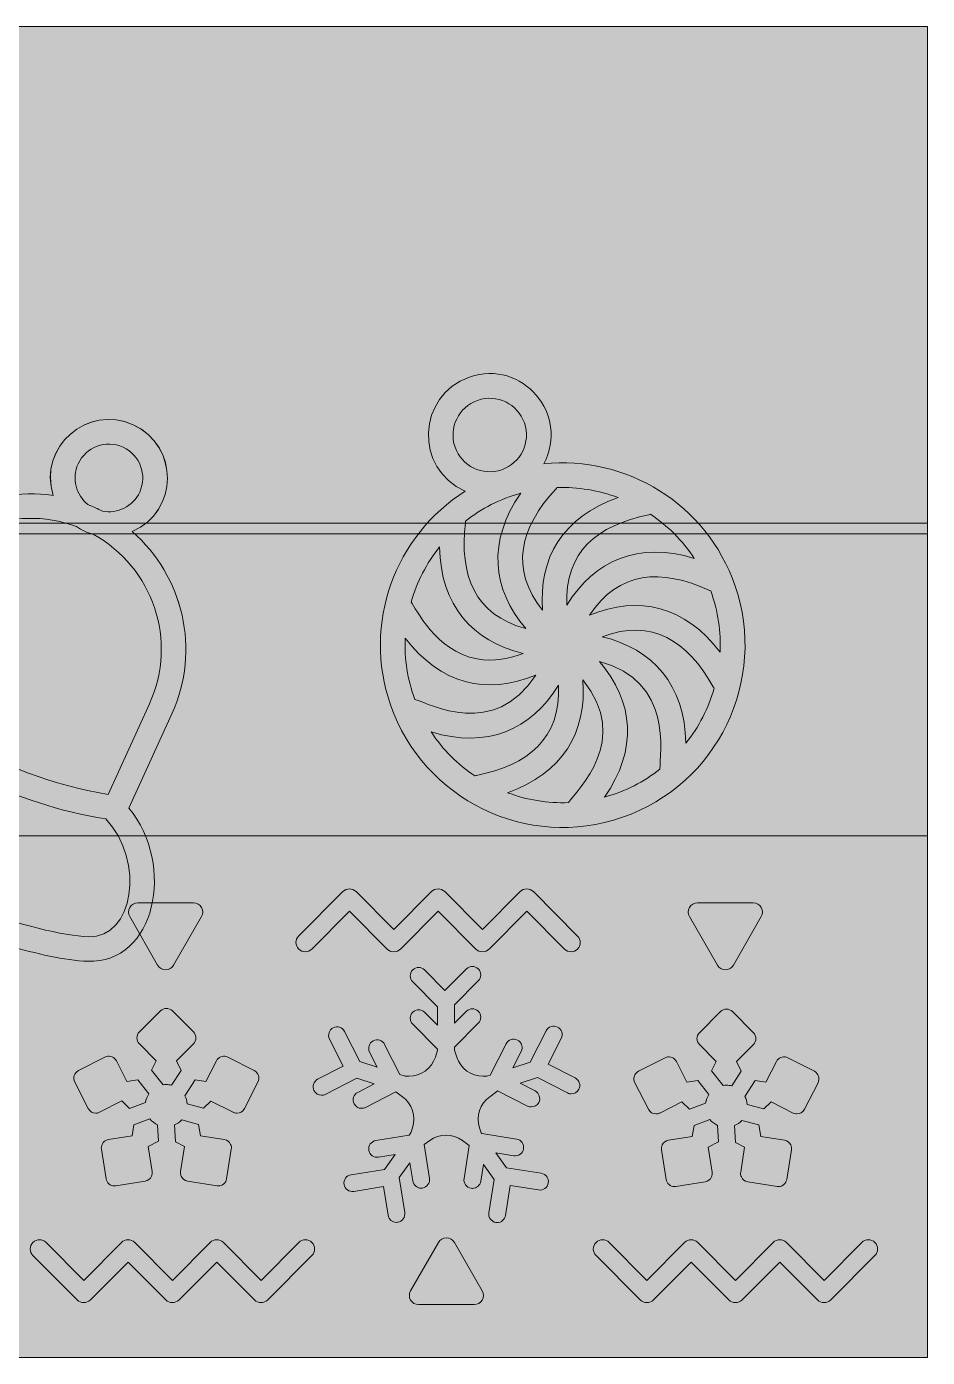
# Model space of a CAD drawing. Header units: inches. Extents: x 0 to 864, y 0 to 432.
# Drawn here: x 571.6 to 864, y 0 to 432 of the extents above; entities that cross this region are included whole.
import ezdxf

# ---------------------------------------------------------------- set-up
doc = ezdxf.new("R2010")
doc.units = ezdxf.units.IN
doc.header["$MEASUREMENT"] = 0
doc.layers.add('_U+0421_U+043B_U+043E_U+0439 1', color=7, linetype='Continuous')

# ---------------------------------------------------------------- blocks, each defined once
blk = doc.blocks.new('block 2')
at = {"layer": '_U+0421_U+043B_U+043E_U+0439 1', "true_color": 0xf2a100}
h = blk.add_hatch(color=40, dxfattribs=at)
h.dxf.hatch_style = 2
edge = h.paths.add_edge_path()
edge.add_spline(control_points=[(604.83, 178.34), (604.83, 178.34), (618.78, 208.89), (618.78, 208.89), (628.28, 229.72), (622.38, 253.75), (605.9, 268.08), (621.01, 274.64), (621.1, 295.95), (606.25, 302.75), (591.39, 309.56), (575.33, 295.54), (580.22, 279.84), (558.61, 282.97), (536.55, 271.74), (526.99, 250.94), (526.99, 250.94), (512.96, 220.42), (512.96, 220.42), (488.62, 219.77), (469.19, 193.79), (484, 177.8), (491.28, 169.95), (504.73, 161.37), (513.33, 156.3), (508.4, 144.82), (513.28, 131.13), (525.2, 125.67), (536.84, 120.36), (550.45, 125.35), (556, 136.67), (559.26, 135.56), (562.61, 134.5), (566.04, 133.54), (566.04, 133.54), (566.05, 133.57), (566.05, 133.57), (574.41, 131.13), (584.04, 128.84), (591.47, 128.57), (613.38, 127.79), (620.14, 159.6), (604.83, 178.34)], knot_values=[0, 0, 0, 0, 1, 1, 1, 2, 2, 2, 3, 3, 3, 4, 4, 4, 5, 5, 5, 6, 6, 6, 7, 7, 7, 8, 8, 8, 9, 9, 9, 10, 10, 10, 11, 11, 11, 12, 12, 12, 13, 13, 13, 14, 14, 14, 14], degree=3, periodic=1)
edge = h.paths.add_edge_path()
edge.add_spline(control_points=[(588.34, 290.06), (590.86, 295.57), (597.4, 298.01), (602.92, 295.48), (608.43, 292.95), (610.86, 286.41), (608.34, 280.9), (606.18, 276.19), (601.1, 273.74), (596.22, 274.69), (594.69, 275.5), (593.27, 276.15), (591.55, 276.83), (587.65, 279.9), (586.18, 285.35), (588.34, 290.06)], knot_values=[0, 0, 0, 0, 1, 1, 1, 2, 2, 2, 3, 3, 3, 4, 4, 4, 5, 5, 5, 5], degree=3, periodic=1)
at = {"layer": '_U+0421_U+043B_U+043E_U+0439 1', "true_color": 0xd67500}
h = blk.add_hatch(color=32, dxfattribs=at)
h.dxf.hatch_style = 2
edge = h.paths.add_edge_path()
edge.add_spline(control_points=[(604.83, 178.34), (604.83, 178.34), (618.78, 208.89), (618.78, 208.89), (628.28, 229.72), (622.38, 253.76), (605.9, 268.08), (620.92, 274.6), (621.17, 295.92), (606.25, 302.75), (591.36, 309.57), (575.34, 295.51), (580.22, 279.84), (558.61, 282.97), (536.55, 271.74), (526.99, 250.94), (526.99, 250.94), (512.96, 220.42), (512.96, 220.42), (488.6, 219.77), (469.2, 193.77), (484, 177.8), (491.28, 169.95), (504.73, 161.37), (513.33, 156.3), (508.4, 144.82), (513.28, 131.13), (525.2, 125.67), (536.86, 120.35), (550.46, 125.37), (556, 136.67), (559.26, 135.56), (562.61, 134.5), (566.03, 133.54), (566.03, 133.54), (566.04, 133.57), (566.04, 133.57), (574.41, 131.13), (584.04, 128.84), (591.47, 128.57), (613.38, 127.79), (620.14, 159.6), (604.83, 178.34)], knot_values=[0, 0, 0, 0, 1, 1, 1, 2, 2, 2, 3, 3, 3, 4, 4, 4, 5, 5, 5, 6, 6, 6, 7, 7, 7, 8, 8, 8, 9, 9, 9, 10, 10, 10, 11, 11, 11, 12, 12, 12, 13, 13, 13, 14, 14, 14, 14], degree=3, periodic=1)
edge = h.paths.add_edge_path()
edge.add_spline(control_points=[(588.34, 290.06), (590.86, 295.58), (597.4, 298.01), (602.92, 295.48), (608.43, 292.96), (610.86, 286.41), (608.34, 280.9), (606.18, 276.19), (601.09, 273.74), (596.22, 274.7), (594.67, 275.51), (593.26, 276.16), (591.55, 276.84), (587.65, 279.9), (586.18, 285.35), (588.34, 290.06)], knot_values=[0, 0, 0, 0, 1, 1, 1, 2, 2, 2, 3, 3, 3, 4, 4, 4, 5, 5, 5, 5], degree=3, periodic=1)
edge = h.paths.add_edge_path()
edge.add_spline(control_points=[(587.8, 269.69), (589.62, 268.48), (591.13, 267.79), (593.26, 267.19), (612.64, 256.57), (620.82, 232.64), (611.5, 212.21), (611.5, 212.21), (598.06, 182.76), (598.06, 182.76), (562.25, 188.49), (530.74, 210.85), (520.86, 218.45), (520.86, 218.45), (534.26, 247.59), (534.26, 247.59), (543.64, 267.99), (567.1, 277.43), (587.8, 269.69)], knot_values=[0, 0, 0, 0, 1, 1, 1, 2, 2, 2, 3, 3, 3, 4, 4, 4, 5, 5, 5, 6, 6, 6, 6], degree=3, periodic=1)
edge = h.paths.add_edge_path()
edge.add_spline(control_points=[(528.44, 132.99), (521.04, 136.39), (517.62, 144.89), (520.4, 152.4), (530.09, 147.13), (539.39, 142.9), (548.41, 139.43), (544.57, 132.61), (536.02, 129.52), (528.44, 132.99)], knot_values=[0, 0, 0, 0, 1, 1, 1, 2, 2, 2, 3, 3, 3, 3], degree=3, periodic=1)
edge = h.paths.add_edge_path()
edge.add_spline(control_points=[(591.76, 136.57), (575.08, 137.17), (534.71, 150.57), (508.27, 169.02), (508.27, 169.02), (508.18, 168.89), (508.18, 168.89), (501.47, 173.26), (494.29, 178.47), (489.87, 183.24), (479.91, 193.98), (496.47, 213.55), (515.59, 212.38), (538.07, 194.8), (568.29, 179.29), (597.29, 174.79), (610.4, 160.95), (606.19, 136.05), (591.76, 136.57)], knot_values=[0, 0, 0, 0, 1, 1, 1, 2, 2, 2, 3, 3, 3, 4, 4, 4, 5, 5, 5, 6, 6, 6, 6], degree=3, periodic=1)
at = {"layer": '_U+0421_U+043B_U+043E_U+0439 1', "lineweight": 0}
for points, knots in [([(604.83, 178.34), (604.83, 178.34), (618.78, 208.89), (618.78, 208.89), (628.28, 229.72), (622.38, 253.75), (605.9, 268.08), (621.01, 274.64), (621.1, 295.95), (606.25, 302.75), (591.39, 309.56), (575.33, 295.54), (580.22, 279.84), (558.61, 282.97), (536.55, 271.74), (526.99, 250.94), (526.99, 250.94), (512.96, 220.42), (512.96, 220.42), (488.62, 219.77), (469.19, 193.79), (484, 177.8), (491.28, 169.95), (504.73, 161.37), (513.33, 156.3), (508.4, 144.82), (513.28, 131.13), (525.2, 125.67), (536.84, 120.36), (550.45, 125.35), (556, 136.67), (559.26, 135.56), (562.61, 134.5), (566.04, 133.54), (566.04, 133.54), (566.05, 133.57), (566.05, 133.57), (574.41, 131.13), (584.04, 128.84), (591.47, 128.57), (613.38, 127.79), (620.14, 159.6), (604.83, 178.34)], [0, 0, 0, 0, 1, 1, 1, 2, 2, 2, 3, 3, 3, 4, 4, 4, 5, 5, 5, 6, 6, 6, 7, 7, 7, 8, 8, 8, 9, 9, 9, 10, 10, 10, 11, 11, 11, 12, 12, 12, 13, 13, 13, 14, 14, 14, 14]), ([(604.83, 178.34), (604.83, 178.34), (618.78, 208.89), (618.78, 208.89), (628.28, 229.72), (622.38, 253.76), (605.9, 268.08), (620.92, 274.6), (621.17, 295.92), (606.25, 302.75), (591.36, 309.57), (575.34, 295.51), (580.22, 279.84), (558.61, 282.97), (536.55, 271.74), (526.99, 250.94), (526.99, 250.94), (512.96, 220.42), (512.96, 220.42), (488.6, 219.77), (469.2, 193.77), (484, 177.8), (491.28, 169.95), (504.73, 161.37), (513.33, 156.3), (508.4, 144.82), (513.28, 131.13), (525.2, 125.67), (536.86, 120.35), (550.46, 125.37), (556, 136.67), (559.26, 135.56), (562.61, 134.5), (566.03, 133.54), (566.03, 133.54), (566.04, 133.57), (566.04, 133.57), (574.41, 131.13), (584.04, 128.84), (591.47, 128.57), (613.38, 127.79), (620.14, 159.6), (604.83, 178.34)], [0, 0, 0, 0, 1, 1, 1, 2, 2, 2, 3, 3, 3, 4, 4, 4, 5, 5, 5, 6, 6, 6, 7, 7, 7, 8, 8, 8, 9, 9, 9, 10, 10, 10, 11, 11, 11, 12, 12, 12, 13, 13, 13, 14, 14, 14, 14]), ([(588.34, 290.06), (590.86, 295.57), (597.4, 298.01), (602.92, 295.48), (608.43, 292.95), (610.86, 286.41), (608.34, 280.9), (606.18, 276.19), (601.1, 273.74), (596.22, 274.69), (594.69, 275.5), (593.27, 276.15), (591.55, 276.83), (587.65, 279.9), (586.18, 285.35), (588.34, 290.06)], [0, 0, 0, 0, 1, 1, 1, 2, 2, 2, 3, 3, 3, 4, 4, 4, 5, 5, 5, 5]), ([(588.34, 290.06), (590.86, 295.58), (597.4, 298.01), (602.92, 295.48), (608.43, 292.96), (610.86, 286.41), (608.34, 280.9), (606.18, 276.19), (601.09, 273.74), (596.22, 274.7), (594.67, 275.51), (593.26, 276.16), (591.55, 276.84), (587.65, 279.9), (586.18, 285.35), (588.34, 290.06)], [0, 0, 0, 0, 1, 1, 1, 2, 2, 2, 3, 3, 3, 4, 4, 4, 5, 5, 5, 5]), ([(587.8, 269.69), (589.62, 268.48), (591.13, 267.79), (593.26, 267.19), (612.64, 256.57), (620.82, 232.64), (611.5, 212.21), (611.5, 212.21), (598.06, 182.76), (598.06, 182.76), (562.25, 188.49), (530.74, 210.85), (520.86, 218.45), (520.86, 218.45), (534.26, 247.59), (534.26, 247.59), (543.64, 267.99), (567.1, 277.43), (587.8, 269.69)], [0, 0, 0, 0, 1, 1, 1, 2, 2, 2, 3, 3, 3, 4, 4, 4, 5, 5, 5, 6, 6, 6, 6]), ([(591.76, 136.57), (575.08, 137.17), (534.71, 150.57), (508.27, 169.02), (508.27, 169.02), (508.18, 168.89), (508.18, 168.89), (501.47, 173.26), (494.29, 178.47), (489.87, 183.24), (479.91, 193.98), (496.47, 213.55), (515.59, 212.38), (538.07, 194.8), (568.29, 179.29), (597.29, 174.79), (610.4, 160.95), (606.19, 136.05), (591.76, 136.57)], [0, 0, 0, 0, 1, 1, 1, 2, 2, 2, 3, 3, 3, 4, 4, 4, 5, 5, 5, 6, 6, 6, 6]), ([(528.44, 132.99), (521.04, 136.39), (517.62, 144.89), (520.4, 152.4), (530.09, 147.13), (539.39, 142.9), (548.41, 139.43), (544.57, 132.61), (536.02, 129.52), (528.44, 132.99)], [0, 0, 0, 0, 1, 1, 1, 2, 2, 2, 3, 3, 3, 3])]:
    blk.add_open_spline(points, degree=3, knots=knots, dxfattribs=at)
blk = doc.blocks.new('block 3')
at = {"layer": '_U+0421_U+043B_U+043E_U+0439 1', "true_color": 0xc10000}
h = blk.add_hatch(color=12, dxfattribs=at)
h.dxf.hatch_style = 2
edge = h.paths.add_edge_path()
edge.add_spline(control_points=[(739.49, 290.06), (748.01, 306.04), (732.45, 324.16), (715.41, 318.24), (698.37, 312.32), (697.38, 288.46), (713.98, 281.2), (691.26, 266.84), (680.54, 238.28), (689.74, 211.81), (700.46, 180.94), (734.17, 164.6), (765.04, 175.32), (795.91, 186.04), (812.25, 219.76), (801.53, 250.63), (792.33, 277.1), (766.22, 292.87), (739.49, 290.06)], knot_values=[0, 0, 0, 0, 1, 1, 1, 2, 2, 2, 3, 3, 3, 4, 4, 4, 5, 5, 5, 6, 6, 6, 6], degree=3, periodic=1)
edge = h.paths.add_edge_path()
edge.add_spline(control_points=[(718.03, 310.68), (724.24, 312.84), (731.05, 309.54), (733.2, 303.33), (735.36, 297.12), (732.06, 290.32), (725.85, 288.16), (719.65, 286.01), (712.84, 289.3), (710.68, 295.51), (708.53, 301.72), (711.82, 308.53), (718.03, 310.68)], knot_values=[0, 0, 0, 0, 1, 1, 1, 2, 2, 2, 3, 3, 3, 4, 4, 4, 4], degree=3, periodic=1)
at = {"layer": '_U+0421_U+043B_U+043E_U+0439 1', "true_color": 0xf2a100}
h = blk.add_hatch(color=40, dxfattribs=at)
h.dxf.hatch_style = 2
edge = h.paths.add_edge_path()
edge.add_spline(control_points=[(739.49, 290.06), (748.01, 306.04), (732.45, 324.16), (715.41, 318.24), (698.37, 312.32), (697.38, 288.46), (713.98, 281.2), (691.26, 266.84), (680.54, 238.28), (689.74, 211.81), (700.46, 180.94), (734.17, 164.6), (765.04, 175.32), (795.91, 186.04), (812.25, 219.76), (801.53, 250.63), (792.33, 277.1), (766.22, 292.87), (739.49, 290.06)], knot_values=[0, 0, 0, 0, 1, 1, 1, 2, 2, 2, 3, 3, 3, 4, 4, 4, 5, 5, 5, 6, 6, 6, 6], degree=3, periodic=1)
edge = h.paths.add_edge_path()
edge.add_spline(control_points=[(747.52, 180.08), (740.68, 179.83), (733.95, 180.97), (727.69, 183.32), (745.56, 189.53), (753.54, 202.96), (752.16, 219.9), (768, 200.43), (750.34, 184.26), (747.52, 180.08)], knot_values=[0, 0, 0, 0, 1, 1, 1, 2, 2, 2, 3, 3, 3, 3], degree=3, periodic=1)
edge = h.paths.add_edge_path()
edge.add_spline(control_points=[(714.04, 270.86), (714.06, 271.06), (714.05, 271.26), (714.05, 271.46), (719.29, 275.58), (725.26, 278.66), (732.03, 280.53), (721.15, 264.94), (722.67, 249.4), (733.67, 236.56), (717.04, 240.99), (712.04, 254.05), (714.04, 270.86)], knot_values=[0, 0, 0, 0, 1, 1, 1, 2, 2, 2, 3, 3, 3, 4, 4, 4, 4], degree=3, periodic=1)
edge = h.paths.add_edge_path()
edge.add_spline(control_points=[(763.59, 279.1), (745.58, 272.86), (737.74, 259.35), (739.1, 242.57), (728.25, 255.92), (731.87, 269.44), (743.38, 281.86), (743.52, 282.01), (743.63, 282.18), (743.74, 282.35), (750.59, 282.6), (757.33, 281.46), (763.59, 279.1)], knot_values=[0, 0, 0, 0, 1, 1, 1, 2, 2, 2, 3, 3, 3, 4, 4, 4, 4], degree=3, periodic=1)
edge = h.paths.add_edge_path()
edge.add_spline(control_points=[(717.69, 188.92), (717.49, 188.88), (717.31, 188.81), (717.13, 188.75), (711.57, 192.47), (706.71, 197.29), (702.92, 203.04), (721.1, 197.5), (735.43, 203.74), (744.25, 218.19), (745.17, 201.01), (734.3, 192.21), (717.69, 188.92)], knot_values=[0, 0, 0, 0, 1, 1, 1, 2, 2, 2, 3, 3, 3, 4, 4, 4, 4], degree=3, periodic=1)
edge = h.paths.add_edge_path()
edge.add_spline(control_points=[(773.58, 273.51), (773.77, 273.55), (773.95, 273.62), (774.13, 273.68), (779.7, 269.96), (784.56, 265.13), (788.35, 259.38), (770.27, 264.89), (755.9, 258.79), (747.02, 244.24), (746.09, 261.43), (756.98, 270.22), (773.58, 273.51)], knot_values=[0, 0, 0, 0, 1, 1, 1, 2, 2, 2, 3, 3, 3, 4, 4, 4, 4], degree=3, periodic=1)
edge = h.paths.add_edge_path()
edge.add_spline(control_points=[(718.03, 310.68), (724.24, 312.84), (731.05, 309.54), (733.2, 303.33), (735.36, 297.12), (732.06, 290.32), (725.85, 288.16), (719.65, 286.01), (712.84, 289.3), (710.68, 295.51), (708.53, 301.72), (711.82, 308.53), (718.03, 310.68)], knot_values=[0, 0, 0, 0, 1, 1, 1, 2, 2, 2, 3, 3, 3, 4, 4, 4, 4], degree=3, periodic=1)
edge = h.paths.add_edge_path()
edge.add_spline(control_points=[(705.64, 263.09), (706.01, 244.05), (716.41, 232.41), (732.82, 228.51), (728.52, 226.85), (723.27, 225.73), (717.84, 226.74), (704.4, 229.24), (697.85, 243.34), (696.44, 245.19), (698.3, 251.69), (701.43, 257.79), (705.64, 263.09)], knot_values=[0, 0, 0, 0, 1, 1, 1, 2, 2, 2, 3, 3, 3, 4, 4, 4, 4], degree=3, periodic=1)
edge = h.paths.add_edge_path()
edge.add_spline(control_points=[(694.53, 233.52), (705.82, 218.58), (720.98, 214.87), (736.89, 221.51), (723.35, 200.56), (702.75, 212.1), (697.6, 213.61), (695.22, 220.1), (694.22, 226.74), (694.53, 233.52)], knot_values=[0, 0, 0, 0, 1, 1, 1, 2, 2, 2, 3, 3, 3, 3], degree=3, periodic=1)
edge = h.paths.add_edge_path()
edge.add_spline(control_points=[(759.23, 181.9), (769.96, 197.26), (768.79, 212.84), (757.56, 225.9), (781.77, 219.47), (777.06, 196.09), (777.21, 190.97), (771.96, 186.84), (765.99, 183.77), (759.23, 181.9)], knot_values=[0, 0, 0, 0, 1, 1, 1, 2, 2, 2, 3, 3, 3, 3], degree=3, periodic=1)
edge = h.paths.add_edge_path()
edge.add_spline(control_points=[(785.62, 199.34), (785.25, 218.38), (774.85, 230.02), (758.45, 233.92), (774.5, 240.11), (786.23, 232.49), (794.49, 217.71), (794.59, 217.54), (794.7, 217.39), (794.82, 217.24), (792.96, 210.73), (789.84, 204.64), (785.62, 199.34)], knot_values=[0, 0, 0, 0, 1, 1, 1, 2, 2, 2, 3, 3, 3, 4, 4, 4, 4], degree=3, periodic=1)
edge = h.paths.add_edge_path()
edge.add_spline(control_points=[(796.73, 228.91), (785.44, 243.86), (770.27, 247.56), (754.37, 240.92), (763.7, 255.35), (777.7, 256.13), (793.1, 249.01), (793.28, 248.93), (793.47, 248.88), (793.66, 248.82), (796.11, 242.13), (797.04, 235.48), (796.73, 228.91)], knot_values=[0, 0, 0, 0, 1, 1, 1, 2, 2, 2, 3, 3, 3, 4, 4, 4, 4], degree=3, periodic=1)
at = {"layer": '_U+0421_U+043B_U+043E_U+0439 1', "lineweight": 0}
for points, knots in [([(739.49, 290.06), (748.01, 306.04), (732.45, 324.16), (715.41, 318.24), (698.37, 312.32), (697.38, 288.46), (713.98, 281.2), (691.26, 266.84), (680.54, 238.28), (689.74, 211.81), (700.46, 180.94), (734.17, 164.6), (765.04, 175.32), (795.91, 186.04), (812.25, 219.76), (801.53, 250.63), (792.33, 277.1), (766.22, 292.87), (739.49, 290.06)], [0, 0, 0, 0, 1, 1, 1, 2, 2, 2, 3, 3, 3, 4, 4, 4, 5, 5, 5, 6, 6, 6, 6]), ([(739.49, 290.06), (748.01, 306.04), (732.45, 324.16), (715.41, 318.24), (698.37, 312.32), (697.38, 288.46), (713.98, 281.2), (691.26, 266.84), (680.54, 238.28), (689.74, 211.81), (700.46, 180.94), (734.17, 164.6), (765.04, 175.32), (795.91, 186.04), (812.25, 219.76), (801.53, 250.63), (792.33, 277.1), (766.22, 292.87), (739.49, 290.06)], [0, 0, 0, 0, 1, 1, 1, 2, 2, 2, 3, 3, 3, 4, 4, 4, 5, 5, 5, 6, 6, 6, 6]), ([(718.03, 310.68), (724.24, 312.84), (731.05, 309.54), (733.2, 303.33), (735.36, 297.12), (732.06, 290.32), (725.85, 288.16), (719.65, 286.01), (712.84, 289.3), (710.68, 295.51), (708.53, 301.72), (711.82, 308.53), (718.03, 310.68)], [0, 0, 0, 0, 1, 1, 1, 2, 2, 2, 3, 3, 3, 4, 4, 4, 4]), ([(718.03, 310.68), (724.24, 312.84), (731.05, 309.54), (733.2, 303.33), (735.36, 297.12), (732.06, 290.32), (725.85, 288.16), (719.65, 286.01), (712.84, 289.3), (710.68, 295.51), (708.53, 301.72), (711.82, 308.53), (718.03, 310.68)], [0, 0, 0, 0, 1, 1, 1, 2, 2, 2, 3, 3, 3, 4, 4, 4, 4]), ([(763.59, 279.1), (745.58, 272.86), (737.74, 259.35), (739.1, 242.57), (728.25, 255.92), (731.87, 269.44), (743.38, 281.86), (743.52, 282.01), (743.63, 282.18), (743.74, 282.35), (750.59, 282.6), (757.33, 281.46), (763.59, 279.1)], [0, 0, 0, 0, 1, 1, 1, 2, 2, 2, 3, 3, 3, 4, 4, 4, 4]), ([(714.04, 270.86), (714.06, 271.06), (714.05, 271.26), (714.05, 271.46), (719.29, 275.58), (725.26, 278.66), (732.03, 280.53), (721.15, 264.94), (722.67, 249.4), (733.67, 236.56), (717.04, 240.99), (712.04, 254.05), (714.04, 270.86)], [0, 0, 0, 0, 1, 1, 1, 2, 2, 2, 3, 3, 3, 4, 4, 4, 4]), ([(773.58, 273.51), (773.77, 273.55), (773.95, 273.62), (774.13, 273.68), (779.7, 269.96), (784.56, 265.13), (788.35, 259.38), (770.27, 264.89), (755.9, 258.79), (747.02, 244.24), (746.09, 261.43), (756.98, 270.22), (773.58, 273.51)], [0, 0, 0, 0, 1, 1, 1, 2, 2, 2, 3, 3, 3, 4, 4, 4, 4]), ([(705.64, 263.09), (706.01, 244.05), (716.41, 232.41), (732.82, 228.51), (728.52, 226.85), (723.27, 225.73), (717.84, 226.74), (704.4, 229.24), (697.85, 243.34), (696.44, 245.19), (698.3, 251.69), (701.43, 257.79), (705.64, 263.09)], [0, 0, 0, 0, 1, 1, 1, 2, 2, 2, 3, 3, 3, 4, 4, 4, 4]), ([(796.73, 228.91), (785.44, 243.86), (770.27, 247.56), (754.37, 240.92), (763.7, 255.35), (777.7, 256.13), (793.1, 249.01), (793.28, 248.93), (793.47, 248.88), (793.66, 248.82), (796.11, 242.13), (797.04, 235.48), (796.73, 228.91)], [0, 0, 0, 0, 1, 1, 1, 2, 2, 2, 3, 3, 3, 4, 4, 4, 4]), ([(785.62, 199.34), (785.25, 218.38), (774.85, 230.02), (758.45, 233.92), (774.5, 240.11), (786.23, 232.49), (794.49, 217.71), (794.59, 217.54), (794.7, 217.39), (794.82, 217.24), (792.96, 210.73), (789.84, 204.64), (785.62, 199.34)], [0, 0, 0, 0, 1, 1, 1, 2, 2, 2, 3, 3, 3, 4, 4, 4, 4]), ([(694.53, 233.52), (705.82, 218.58), (720.98, 214.87), (736.89, 221.51), (723.35, 200.56), (702.75, 212.1), (697.6, 213.61), (695.22, 220.1), (694.22, 226.74), (694.53, 233.52)], [0, 0, 0, 0, 1, 1, 1, 2, 2, 2, 3, 3, 3, 3]), ([(759.23, 181.9), (769.96, 197.26), (768.79, 212.84), (757.56, 225.9), (781.77, 219.47), (777.06, 196.09), (777.21, 190.97), (771.96, 186.84), (765.99, 183.77), (759.23, 181.9)], [0, 0, 0, 0, 1, 1, 1, 2, 2, 2, 3, 3, 3, 3]), ([(717.69, 188.92), (717.49, 188.88), (717.31, 188.81), (717.13, 188.75), (711.57, 192.47), (706.71, 197.29), (702.92, 203.04), (721.1, 197.5), (735.43, 203.74), (744.25, 218.19), (745.17, 201.01), (734.3, 192.21), (717.69, 188.92)], [0, 0, 0, 0, 1, 1, 1, 2, 2, 2, 3, 3, 3, 4, 4, 4, 4]), ([(747.52, 180.08), (740.68, 179.83), (733.95, 180.97), (727.69, 183.32), (745.56, 189.53), (753.54, 202.96), (752.16, 219.9), (768, 200.43), (750.34, 184.26), (747.52, 180.08)], [0, 0, 0, 0, 1, 1, 1, 2, 2, 2, 3, 3, 3, 3])]:
    blk.add_open_spline(points, degree=3, knots=knots, dxfattribs=at)

msp = doc.modelspace()

# ---------------------------------------------------------------- hatches: boundary and pattern name
at = {"layer": '_U+0421_U+043B_U+043E_U+0439 1', "true_color": 0xe8c792}
h = msp.add_hatch(color=31, dxfattribs=at)
h.dxf.hatch_style = 2
h.paths.add_polyline_path([(0, 432), (864, 432), (864, 0), (0, 0)])
at = {"layer": '_U+0421_U+043B_U+043E_U+0439 1', "true_color": 0xfff6e6}
h = msp.add_hatch(color=7, dxfattribs=at)
h.dxf.hatch_style = 2
h.paths.add_polyline_path([(0, 270.84), (864, 270.84), (864, 169.33), (0, 169.33)])

# ---------------------------------------------------------------- linework, layer by layer
at = {"layer": '_U+0421_U+043B_U+043E_U+0439 1', "lineweight": 0}
for points in [[(0, 432), (864, 432), (864, 0), (0, 0), (0, 432)], [(0, 270.84), (864, 270.84), (864, 169.33), (0, 169.33), (0, 270.84)], [(0, 267.33), (0, 0), (864, 0), (864, 267.33), (0, 267.33)]]:
    msp.add_lwpolyline(points, dxfattribs=at)
for points, knots in [([(750.46, 132.55), (749.87, 131.96), (749.1, 131.67), (748.34, 131.67), (747.57, 131.67), (746.8, 131.97), (746.21, 132.55), (746.21, 132.55), (733.97, 144.84), (733.97, 144.84), (733.97, 144.84), (721.73, 132.55), (721.73, 132.55), (721.15, 131.97), (720.38, 131.67), (719.61, 131.67), (719.6, 131.67), (719.59, 131.67), (719.59, 131.67), (719.58, 131.67), (719.57, 131.67), (719.56, 131.67), (718.79, 131.67), (718.02, 131.97), (717.44, 132.55), (717.44, 132.55), (705.2, 144.84), (705.2, 144.84), (705.2, 144.84), (692.96, 132.55), (692.96, 132.55), (692.37, 131.97), (691.6, 131.67), (690.83, 131.67), (690.83, 131.67), (690.82, 131.67), (690.81, 131.67), (690.8, 131.67), (690.8, 131.67), (690.79, 131.67), (690.02, 131.67), (689.25, 131.97), (688.66, 132.55), (688.66, 132.55), (676.43, 144.84), (676.43, 144.84), (676.43, 144.84), (664.19, 132.55), (664.19, 132.55), (663.6, 131.97), (662.83, 131.67), (662.06, 131.67), (661.29, 131.67), (660.53, 131.96), (659.94, 132.55), (658.77, 133.71), (658.77, 135.61), (659.93, 136.79), (659.93, 136.79), (674.28, 151.19), (674.28, 151.19), (674.87, 151.78), (675.65, 152.08), (676.42, 152.07), (677.2, 152.08), (677.98, 151.78), (678.57, 151.19), (678.57, 151.19), (690.81, 138.9), (690.81, 138.9), (690.81, 138.9), (703.05, 151.19), (703.05, 151.19), (703.64, 151.78), (704.42, 152.07), (705.2, 152.07), (705.98, 152.08), (706.75, 151.78), (707.35, 151.19), (707.35, 151.19), (719.59, 138.9), (719.59, 138.9), (719.59, 138.9), (731.82, 151.19), (731.82, 151.19), (732.42, 151.78), (733.2, 152.08), (733.97, 152.07), (734.75, 152.08), (735.53, 151.78), (736.12, 151.19), (736.12, 151.19), (750.46, 136.79), (750.46, 136.79), (751.63, 135.61), (751.63, 133.71), (750.46, 132.55)], [0, 0, 0, 0, 1, 1, 1, 2, 2, 2, 3, 3, 3, 4, 4, 4, 5, 5, 5, 6, 6, 6, 7, 7, 7, 8, 8, 8, 9, 9, 9, 10, 10, 10, 11, 11, 11, 12, 12, 12, 13, 13, 13, 14, 14, 14, 15, 15, 15, 16, 16, 16, 17, 17, 17, 18, 18, 18, 19, 19, 19, 20, 20, 20, 21, 21, 21, 22, 22, 22, 23, 23, 23, 24, 24, 24, 25, 25, 25, 26, 26, 26, 27, 27, 27, 28, 28, 28, 29, 29, 29, 30, 30, 30, 31, 31, 31, 32, 32, 32, 32]), ([(605.1, 146.07), (605.64, 147), (606.63, 147.57), (607.7, 147.57), (607.7, 147.57), (625.8, 147.57), (625.8, 147.57), (626.87, 147.57), (627.86, 147), (628.4, 146.07), (628.94, 145.14), (628.94, 144), (628.4, 143.07), (628.4, 143.07), (619.35, 127.33), (619.35, 127.33), (618.82, 126.4), (617.83, 125.83), (616.75, 125.83), (615.68, 125.83), (614.69, 126.4), (614.15, 127.33), (614.15, 127.33), (605.1, 143.07), (605.1, 143.07), (604.56, 144), (604.57, 145.14), (605.1, 146.07)], [0, 0, 0, 0, 1, 1, 1, 2, 2, 2, 3, 3, 3, 4, 4, 4, 5, 5, 5, 6, 6, 6, 7, 7, 7, 8, 8, 8, 9, 9, 9, 9]), ([(786.79, 146.07), (787.33, 147), (788.32, 147.57), (789.39, 147.57), (789.39, 147.57), (807.49, 147.57), (807.49, 147.57), (808.57, 147.57), (809.56, 147), (810.09, 146.07), (810.63, 145.14), (810.63, 144), (810.1, 143.07), (810.1, 143.07), (801.04, 127.33), (801.04, 127.33), (800.51, 126.4), (799.52, 125.83), (798.44, 125.83), (797.37, 125.83), (796.38, 126.4), (795.84, 127.33), (795.84, 127.33), (786.79, 143.07), (786.79, 143.07), (786.26, 144), (786.26, 145.14), (786.79, 146.07)], [0, 0, 0, 0, 1, 1, 1, 2, 2, 2, 3, 3, 3, 4, 4, 4, 5, 5, 5, 6, 6, 6, 7, 7, 7, 8, 8, 8, 9, 9, 9, 9]), ([(750.86, 87.02), (750.38, 86.07), (749.42, 85.53), (748.42, 85.53), (748.01, 85.53), (747.58, 85.62), (747.19, 85.83), (747.19, 85.83), (737.43, 90.82), (737.43, 90.82), (737.43, 90.82), (731.79, 88.97), (731.79, 88.97), (731.79, 88.97), (736.67, 86.48), (736.67, 86.48), (738.02, 85.79), (738.55, 84.13), (737.87, 82.78), (737.38, 81.83), (736.42, 81.29), (735.43, 81.29), (735.01, 81.29), (734.59, 81.38), (734.19, 81.58), (734.19, 81.58), (724.51, 86.54), (724.51, 86.54), (724.42, 86.44), (724.32, 86.36), (724.21, 86.28), (724.21, 86.28), (721.95, 84.63), (721.95, 84.63), (718.78, 82.31), (717.47, 78.25), (718.67, 74.51), (718.67, 74.51), (719.19, 72.91), (719.19, 72.91), (719.19, 72.91), (719.36, 72.68), (719.36, 72.68), (719.36, 72.68), (730.65, 70.88), (730.65, 70.88), (732.14, 70.65), (733.15, 69.24), (732.92, 67.74), (732.68, 66.25), (731.29, 65.23), (729.79, 65.46), (729.79, 65.46), (723.9, 66.4), (723.9, 66.4), (723.9, 66.4), (727.39, 61.58), (727.39, 61.58), (727.39, 61.58), (738.68, 59.78), (738.68, 59.78), (740.17, 59.54), (741.19, 58.14), (740.95, 56.64), (740.71, 55.14), (739.32, 54.12), (737.82, 54.36), (737.82, 54.36), (728.59, 55.83), (728.59, 55.83), (728.59, 55.83), (727.06, 46.08), (727.06, 46.08), (726.84, 44.73), (725.68, 43.76), (724.36, 43.76), (724.22, 43.76), (724.07, 43.78), (723.93, 43.8), (722.44, 44.04), (721.42, 45.44), (721.66, 46.94), (721.66, 46.94), (723.37, 57.79), (723.37, 57.79), (723.37, 57.79), (719.88, 62.62), (719.88, 62.62), (719.88, 62.62), (719.02, 57.18), (719.02, 57.18), (718.81, 55.83), (717.65, 54.87), (716.33, 54.87), (716.19, 54.87), (716.04, 54.88), (715.9, 54.9), (714.41, 55.14), (713.39, 56.54), (713.62, 58.04), (713.62, 58.04), (715.32, 68.78), (715.32, 68.78), (715.32, 68.78), (713.07, 70.42), (713.07, 70.42), (709.9, 72.73), (705.64, 72.73), (702.47, 70.42), (702.47, 70.42), (700.66, 69.1), (700.66, 69.1), (700.66, 69.1), (702.39, 58.12), (702.39, 58.12), (702.63, 56.62), (701.61, 55.21), (700.12, 54.97), (699.98, 54.95), (699.83, 54.94), (699.69, 54.94), (698.37, 54.94), (697.21, 55.9), (697, 57.26), (697, 57.26), (696.06, 63.17), (696.06, 63.17), (696.06, 63.17), (692.57, 58.35), (692.57, 58.35), (692.57, 58.35), (694.36, 47.01), (694.36, 47.01), (694.6, 45.52), (693.58, 44.11), (692.09, 43.87), (691.94, 43.85), (691.8, 43.84), (691.66, 43.84), (690.34, 43.84), (689.18, 44.8), (688.96, 46.15), (688.96, 46.15), (687.5, 55.42), (687.5, 55.42), (687.5, 55.42), (677.79, 53.88), (677.79, 53.88), (676.3, 53.65), (674.9, 54.66), (674.67, 56.16), (674.43, 57.66), (675.45, 59.06), (676.94, 59.3), (676.94, 59.3), (687.75, 61.02), (687.75, 61.02), (687.75, 61.02), (691.24, 65.84), (691.24, 65.84), (691.24, 65.84), (685.83, 64.98), (685.83, 64.98), (684.34, 64.75), (682.93, 65.77), (682.7, 67.26), (682.46, 68.76), (683.48, 70.17), (684.97, 70.4), (684.97, 70.4), (695.78, 72.12), (695.78, 72.12), (695.78, 72.12), (696.35, 72.91), (696.35, 72.91), (696.35, 72.91), (696.87, 74.51), (696.87, 74.51), (698.08, 78.25), (696.76, 82.31), (693.59, 84.62), (693.59, 84.62), (691.44, 86.2), (691.44, 86.2), (691.44, 86.2), (681.57, 81.15), (681.57, 81.15), (681.18, 80.95), (680.75, 80.85), (680.33, 80.85), (679.34, 80.85), (678.38, 81.4), (677.9, 82.35), (677.21, 83.7), (677.75, 85.35), (679.09, 86.04), (679.09, 86.04), (684.4, 88.76), (684.4, 88.76), (684.4, 88.76), (678.76, 90.6), (678.76, 90.6), (678.76, 90.6), (668.57, 85.39), (668.57, 85.39), (668.18, 85.19), (667.75, 85.09), (667.34, 85.09), (666.34, 85.09), (665.38, 85.64), (664.9, 86.59), (664.21, 87.94), (664.75, 89.59), (666.09, 90.28), (666.09, 90.28), (674.42, 94.54), (674.42, 94.54), (674.42, 94.54), (669.96, 103.34), (669.96, 103.34), (669.27, 104.69), (669.81, 106.34), (671.15, 107.03), (672.5, 107.71), (674.14, 107.18), (674.83, 105.83), (674.83, 105.83), (679.8, 96.03), (679.8, 96.03), (679.8, 96.03), (685.44, 94.19), (685.44, 94.19), (685.44, 94.19), (682.95, 99.09), (682.95, 99.09), (682.27, 100.44), (682.8, 102.1), (684.15, 102.79), (685.49, 103.47), (687.14, 102.94), (687.82, 101.59), (687.82, 101.59), (692.79, 91.79), (692.79, 91.79), (692.79, 91.79), (694.49, 91.24), (694.49, 91.24), (694.49, 91.24), (695.73, 91.24), (695.73, 91.24), (699.65, 91.24), (703.09, 93.75), (704.3, 97.49), (704.3, 97.49), (705.03, 99.75), (705.03, 99.75), (705.03, 99.75), (705.03, 100.04), (705.03, 100.04), (705.03, 100.04), (696.95, 108.15), (696.95, 108.15), (695.88, 109.22), (695.88, 110.96), (696.95, 112.03), (698.02, 113.11), (699.75, 113.11), (700.82, 112.03), (700.82, 112.03), (705.03, 107.8), (705.03, 107.8), (705.03, 107.8), (705.03, 113.76), (705.03, 113.76), (705.03, 113.76), (696.95, 121.88), (696.95, 121.88), (695.88, 122.95), (695.88, 124.69), (696.95, 125.76), (698.02, 126.83), (699.75, 126.83), (700.82, 125.76), (700.82, 125.76), (707.42, 119.12), (707.42, 119.12), (707.42, 119.12), (714.37, 126.1), (714.37, 126.1), (715.44, 127.17), (717.17, 127.17), (718.24, 126.1), (719.31, 125.03), (719.31, 123.29), (718.24, 122.22), (718.24, 122.22), (710.5, 114.45), (710.5, 114.45), (710.5, 114.45), (710.5, 108.49), (710.5, 108.49), (710.5, 108.49), (714.37, 112.38), (714.37, 112.38), (715.44, 113.45), (717.17, 113.45), (718.24, 112.38), (719.31, 111.31), (719.31, 109.57), (718.24, 108.5), (718.24, 108.5), (710.5, 100.72), (710.5, 100.72), (710.5, 100.72), (710.5, 99.75), (710.5, 99.75), (710.5, 99.75), (711.23, 97.49), (711.23, 97.49), (712.44, 93.75), (715.88, 91.24), (719.8, 91.24), (719.8, 91.24), (721.04, 91.24), (721.04, 91.24), (721.04, 91.24), (722.09, 91.58), (722.09, 91.58), (722.09, 91.58), (727.28, 101.81), (727.28, 101.81), (727.96, 103.16), (729.61, 103.69), (730.95, 103.01), (732.3, 102.32), (732.83, 100.66), (732.15, 99.31), (732.15, 99.31), (729.44, 93.98), (729.44, 93.98), (729.44, 93.98), (735.09, 95.82), (735.09, 95.82), (735.09, 95.82), (740.27, 106.05), (740.27, 106.05), (740.96, 107.4), (742.61, 107.93), (743.95, 107.25), (745.29, 106.56), (745.83, 104.9), (745.14, 103.55), (745.14, 103.55), (740.9, 95.19), (740.9, 95.19), (740.9, 95.19), (749.66, 90.71), (749.66, 90.71), (751.01, 90.03), (751.55, 88.38), (750.86, 87.02)], [0, 0, 0, 0, 1, 1, 1, 2, 2, 2, 3, 3, 3, 4, 4, 4, 5, 5, 5, 6, 6, 6, 7, 7, 7, 8, 8, 8, 9, 9, 9, 10, 10, 10, 11, 11, 11, 12, 12, 12, 13, 13, 13, 14, 14, 14, 15, 15, 15, 16, 16, 16, 17, 17, 17, 18, 18, 18, 19, 19, 19, 20, 20, 20, 21, 21, 21, 22, 22, 22, 23, 23, 23, 24, 24, 24, 25, 25, 25, 26, 26, 26, 27, 27, 27, 28, 28, 28, 29, 29, 29, 30, 30, 30, 31, 31, 31, 32, 32, 32, 33, 33, 33, 34, 34, 34, 35, 35, 35, 36, 36, 36, 37, 37, 37, 38, 38, 38, 39, 39, 39, 40, 40, 40, 41, 41, 41, 42, 42, 42, 43, 43, 43, 44, 44, 44, 45, 45, 45, 46, 46, 46, 47, 47, 47, 48, 48, 48, 49, 49, 49, 50, 50, 50, 51, 51, 51, 52, 52, 52, 53, 53, 53, 54, 54, 54, 55, 55, 55, 56, 56, 56, 57, 57, 57, 58, 58, 58, 59, 59, 59, 60, 60, 60, 61, 61, 61, 62, 62, 62, 63, 63, 63, 64, 64, 64, 65, 65, 65, 66, 66, 66, 67, 67, 67, 68, 68, 68, 69, 69, 69, 70, 70, 70, 71, 71, 71, 72, 72, 72, 73, 73, 73, 74, 74, 74, 75, 75, 75, 76, 76, 76, 77, 77, 77, 78, 78, 78, 79, 79, 79, 80, 80, 80, 81, 81, 81, 82, 82, 82, 83, 83, 83, 84, 84, 84, 85, 85, 85, 86, 86, 86, 87, 87, 87, 88, 88, 88, 89, 89, 89, 90, 90, 90, 91, 91, 91, 92, 92, 92, 93, 93, 93, 94, 94, 94, 95, 95, 95, 96, 96, 96, 97, 97, 97, 98, 98, 98, 99, 99, 99, 100, 100, 100, 101, 101, 101, 102, 102, 102, 103, 103, 103, 104, 104, 104, 105, 105, 105, 106, 106, 106, 107, 107, 107, 108, 108, 108, 109, 109, 109, 110, 110, 110, 111, 111, 111, 112, 112, 112, 113, 113, 113, 114, 114, 114, 115, 115, 115, 116, 116, 116, 117, 117, 117, 118, 118, 118, 119, 119, 119, 120, 120, 120, 120]), ([(612.18, 93.24), (612.18, 93.24), (613.68, 96.28), (613.68, 96.28), (613.68, 96.28), (608.23, 101.75), (608.23, 101.75), (607.16, 102.82), (607.16, 104.56), (608.23, 105.63), (608.23, 105.63), (615.06, 112.49), (615.06, 112.49), (616.13, 113.56), (617.86, 113.56), (618.93, 112.49), (618.93, 112.49), (625.76, 105.63), (625.76, 105.63), (626.83, 104.56), (626.83, 102.82), (625.76, 101.75), (625.76, 101.75), (620.31, 96.28), (620.31, 96.28), (620.31, 96.28), (621.83, 93.17), (621.83, 93.17), (621.83, 93.17), (618.7, 88.35), (618.7, 88.35), (618.14, 88.5), (617.55, 88.58), (616.95, 88.58), (616.62, 88.58), (616.29, 88.55), (615.97, 88.51), (615.97, 88.51), (612.18, 93.24), (612.18, 93.24)], [0, 0, 0, 0, 1, 1, 1, 2, 2, 2, 3, 3, 3, 4, 4, 4, 5, 5, 5, 6, 6, 6, 7, 7, 7, 8, 8, 8, 9, 9, 9, 10, 10, 10, 11, 11, 11, 12, 12, 12, 13, 13, 13, 13]), ([(793.96, 93.02), (793.96, 93.02), (795.46, 96.06), (795.46, 96.06), (795.46, 96.06), (790.01, 101.53), (790.01, 101.53), (788.94, 102.6), (788.94, 104.34), (790.01, 105.41), (790.01, 105.41), (796.84, 112.27), (796.84, 112.27), (797.91, 113.35), (799.64, 113.35), (800.71, 112.27), (800.71, 112.27), (807.54, 105.41), (807.54, 105.41), (808.61, 104.34), (808.61, 102.6), (807.54, 101.53), (807.54, 101.53), (802.09, 96.06), (802.09, 96.06), (802.09, 96.06), (803.61, 92.96), (803.61, 92.96), (803.61, 92.96), (800.48, 88.14), (800.48, 88.14), (799.92, 88.28), (799.34, 88.37), (798.73, 88.37), (798.4, 88.37), (798.07, 88.34), (797.75, 88.29), (797.75, 88.29), (793.96, 93.02), (793.96, 93.02)], [0, 0, 0, 0, 1, 1, 1, 2, 2, 2, 3, 3, 3, 4, 4, 4, 5, 5, 5, 6, 6, 6, 7, 7, 7, 8, 8, 8, 9, 9, 9, 10, 10, 10, 11, 11, 11, 12, 12, 12, 13, 13, 13, 13]), ([(588.46, 93.08), (588.46, 93.08), (597.06, 97.48), (597.06, 97.48), (597.07, 97.48), (597.07, 97.49), (597.07, 97.49), (597.21, 97.56), (597.36, 97.61), (597.5, 97.66), (598.75, 98.05), (600.13, 97.49), (600.75, 96.29), (600.75, 96.29), (604.16, 89.55), (604.16, 89.55), (604.16, 89.55), (607.71, 90.07), (607.71, 90.07), (607.71, 90.07), (611.31, 85.58), (611.31, 85.58), (610.74, 84.74), (610.37, 83.78), (610.21, 82.74), (610.21, 82.74), (605.04, 80.76), (605.04, 80.76), (605.04, 80.76), (602.52, 83.23), (602.52, 83.23), (602.52, 83.23), (595.33, 79.55), (595.33, 79.55), (595.33, 79.55), (595.33, 79.55), (595.33, 79.55), (595.03, 79.39), (594.72, 79.3), (594.4, 79.26), (594.3, 79.25), (594.19, 79.25), (594.09, 79.25), (593.1, 79.25), (592.14, 79.79), (591.65, 80.74), (591.65, 80.74), (587.27, 89.39), (587.27, 89.39), (586.58, 90.74), (587.11, 92.39), (588.46, 93.08)], [0, 0, 0, 0, 1, 1, 1, 2, 2, 2, 3, 3, 3, 4, 4, 4, 5, 5, 5, 6, 6, 6, 7, 7, 7, 8, 8, 8, 9, 9, 9, 10, 10, 10, 11, 11, 11, 12, 12, 12, 13, 13, 13, 14, 14, 14, 15, 15, 15, 16, 16, 16, 17, 17, 17, 17]), ([(633.24, 96.29), (633.85, 97.49), (635.24, 98.04), (636.48, 97.65), (636.63, 97.61), (636.78, 97.56), (636.92, 97.49), (636.92, 97.48), (636.92, 97.48), (636.92, 97.48), (636.92, 97.48), (645.53, 93.08), (645.53, 93.08), (646.87, 92.39), (647.41, 90.74), (646.72, 89.39), (646.72, 89.39), (642.33, 80.74), (642.33, 80.74), (641.85, 79.79), (640.89, 79.24), (639.9, 79.24), (639.79, 79.24), (639.69, 79.25), (639.58, 79.26), (639.27, 79.3), (638.95, 79.39), (638.66, 79.54), (638.65, 79.54), (638.65, 79.55), (638.65, 79.55), (638.65, 79.55), (631.46, 83.22), (631.46, 83.22), (631.46, 83.22), (629.09, 80.9), (629.09, 80.9), (629.09, 80.9), (623.74, 82.35), (623.74, 82.35), (623.65, 83.27), (623.39, 84.13), (622.99, 84.91), (622.99, 84.91), (626.34, 90.06), (626.34, 90.06), (626.34, 90.06), (629.82, 89.55), (629.82, 89.55), (629.82, 89.55), (633.24, 96.29), (633.24, 96.29)], [0, 0, 0, 0, 1, 1, 1, 2, 2, 2, 3, 3, 3, 4, 4, 4, 5, 5, 5, 6, 6, 6, 7, 7, 7, 8, 8, 8, 9, 9, 9, 10, 10, 10, 11, 11, 11, 12, 12, 12, 13, 13, 13, 14, 14, 14, 15, 15, 15, 16, 16, 16, 17, 17, 17, 17]), ([(770.24, 92.87), (770.24, 92.87), (778.85, 97.27), (778.85, 97.27), (778.85, 97.27), (778.85, 97.27), (778.85, 97.27), (778.99, 97.35), (779.14, 97.4), (779.29, 97.44), (780.53, 97.83), (781.91, 97.28), (782.53, 96.07), (782.53, 96.07), (785.94, 89.34), (785.94, 89.34), (785.94, 89.34), (789.49, 89.85), (789.49, 89.85), (789.49, 89.85), (793.09, 85.36), (793.09, 85.36), (792.52, 84.53), (792.15, 83.57), (791.99, 82.53), (791.99, 82.53), (786.82, 80.55), (786.82, 80.55), (786.82, 80.55), (784.3, 83.01), (784.3, 83.01), (784.3, 83.01), (777.11, 79.33), (777.11, 79.33), (777.11, 79.33), (777.11, 79.33), (777.11, 79.33), (776.81, 79.18), (776.5, 79.09), (776.18, 79.05), (776.08, 79.04), (775.97, 79.03), (775.87, 79.03), (774.87, 79.03), (773.91, 79.58), (773.43, 80.53), (773.43, 80.53), (769.04, 89.18), (769.04, 89.18), (768.36, 90.53), (768.9, 92.18), (770.24, 92.87)], [0, 0, 0, 0, 1, 1, 1, 2, 2, 2, 3, 3, 3, 4, 4, 4, 5, 5, 5, 6, 6, 6, 7, 7, 7, 8, 8, 8, 9, 9, 9, 10, 10, 10, 11, 11, 11, 12, 12, 12, 13, 13, 13, 14, 14, 14, 15, 15, 15, 16, 16, 16, 17, 17, 17, 17]), ([(815.02, 96.07), (815.63, 97.28), (817.02, 97.83), (818.26, 97.44), (818.41, 97.4), (818.56, 97.35), (818.7, 97.27), (818.7, 97.27), (818.7, 97.27), (818.7, 97.27), (818.7, 97.27), (827.31, 92.87), (827.31, 92.87), (828.65, 92.18), (829.19, 90.53), (828.5, 89.18), (828.5, 89.18), (824.11, 80.53), (824.11, 80.53), (823.63, 79.58), (822.67, 79.03), (821.68, 79.03), (821.57, 79.03), (821.47, 79.04), (821.36, 79.05), (821.05, 79.09), (820.74, 79.18), (820.44, 79.33), (820.44, 79.33), (820.44, 79.33), (820.43, 79.33), (820.43, 79.33), (813.25, 83.01), (813.25, 83.01), (813.25, 83.01), (810.87, 80.68), (810.87, 80.68), (810.87, 80.68), (805.52, 82.14), (805.52, 82.14), (805.44, 83.05), (805.17, 83.92), (804.77, 84.7), (804.77, 84.7), (808.12, 89.84), (808.12, 89.84), (808.12, 89.84), (811.6, 89.33), (811.6, 89.33), (811.6, 89.33), (815.02, 96.07), (815.02, 96.07)], [0, 0, 0, 0, 1, 1, 1, 2, 2, 2, 3, 3, 3, 4, 4, 4, 5, 5, 5, 6, 6, 6, 7, 7, 7, 8, 8, 8, 9, 9, 9, 10, 10, 10, 11, 11, 11, 12, 12, 12, 13, 13, 13, 14, 14, 14, 15, 15, 15, 16, 16, 16, 17, 17, 17, 17]), ([(612.37, 60.36), (612.46, 59.8), (612.37, 59.26), (612.15, 58.78), (611.78, 57.98), (611.03, 57.37), (610.1, 57.23), (610.1, 57.23), (610.1, 57.23), (610.1, 57.23), (610.1, 57.23), (600.55, 55.71), (600.55, 55.71), (600.41, 55.68), (600.26, 55.67), (600.12, 55.67), (598.8, 55.67), (597.64, 56.64), (597.43, 57.99), (597.43, 57.99), (595.91, 67.57), (595.91, 67.57), (595.83, 68.13), (595.91, 68.68), (596.14, 69.16), (596.51, 69.96), (597.25, 70.57), (598.19, 70.71), (598.19, 70.71), (598.19, 70.71), (598.19, 70.71), (598.19, 70.71), (605.88, 71.94), (605.88, 71.94), (605.88, 71.94), (606.48, 75.44), (606.48, 75.44), (606.48, 75.44), (611.66, 77.42), (611.66, 77.42), (612.33, 76.6), (613.18, 75.94), (614.15, 75.5), (614.15, 75.5), (614.42, 70.18), (614.42, 70.18), (614.42, 70.18), (611.1, 68.42), (611.1, 68.42), (611.1, 68.42), (612.37, 60.36), (612.37, 60.36)], [0, 0, 0, 0, 1, 1, 1, 2, 2, 2, 3, 3, 3, 4, 4, 4, 5, 5, 5, 6, 6, 6, 7, 7, 7, 8, 8, 8, 9, 9, 9, 10, 10, 10, 11, 11, 11, 12, 12, 12, 13, 13, 13, 14, 14, 14, 15, 15, 15, 16, 16, 16, 17, 17, 17, 17]), ([(619.9, 70), (619.9, 70), (619.63, 75.44), (619.63, 75.44), (620.54, 75.83), (621.34, 76.42), (621.99, 77.14), (621.99, 77.14), (627.47, 75.65), (627.47, 75.65), (627.47, 75.65), (628.11, 71.94), (628.11, 71.94), (628.11, 71.94), (635.8, 70.71), (635.8, 70.71), (635.8, 70.71), (635.8, 70.71), (635.8, 70.71), (636.73, 70.56), (637.48, 69.96), (637.85, 69.16), (638.07, 68.68), (638.16, 68.13), (638.07, 67.57), (638.07, 67.57), (636.56, 57.99), (636.56, 57.99), (636.35, 56.64), (635.19, 55.67), (633.87, 55.67), (633.72, 55.67), (633.58, 55.68), (633.44, 55.71), (633.44, 55.71), (623.89, 57.22), (623.89, 57.22), (623.89, 57.22), (623.89, 57.22), (623.89, 57.22), (622.96, 57.37), (622.21, 57.98), (621.84, 58.78), (621.62, 59.25), (621.53, 59.8), (621.62, 60.36), (621.62, 60.36), (622.89, 68.42), (622.89, 68.42), (622.89, 68.42), (619.9, 70), (619.9, 70)], [0, 0, 0, 0, 1, 1, 1, 2, 2, 2, 3, 3, 3, 4, 4, 4, 5, 5, 5, 6, 6, 6, 7, 7, 7, 8, 8, 8, 9, 9, 9, 10, 10, 10, 11, 11, 11, 12, 12, 12, 13, 13, 13, 14, 14, 14, 15, 15, 15, 16, 16, 16, 17, 17, 17, 17]), ([(794.15, 60.15), (794.24, 59.59), (794.15, 59.04), (793.93, 58.56), (793.56, 57.76), (792.81, 57.16), (791.88, 57.01), (791.88, 57.01), (791.88, 57.01), (791.88, 57.01), (791.88, 57.01), (782.33, 55.49), (782.33, 55.49), (782.19, 55.47), (782.04, 55.46), (781.9, 55.46), (780.58, 55.46), (779.42, 56.42), (779.21, 57.78), (779.21, 57.78), (777.69, 67.36), (777.69, 67.36), (777.61, 67.92), (777.69, 68.47), (777.92, 68.95), (778.29, 69.75), (779.03, 70.35), (779.97, 70.5), (779.97, 70.5), (779.97, 70.5), (779.97, 70.5), (779.97, 70.5), (787.66, 71.72), (787.66, 71.72), (787.66, 71.72), (788.26, 75.23), (788.26, 75.23), (788.26, 75.23), (793.44, 77.21), (793.44, 77.21), (794.11, 76.38), (794.96, 75.73), (795.93, 75.29), (795.93, 75.29), (796.2, 69.96), (796.2, 69.96), (796.2, 69.96), (792.88, 68.21), (792.88, 68.21), (792.88, 68.21), (794.15, 60.15), (794.15, 60.15)], [0, 0, 0, 0, 1, 1, 1, 2, 2, 2, 3, 3, 3, 4, 4, 4, 5, 5, 5, 6, 6, 6, 7, 7, 7, 8, 8, 8, 9, 9, 9, 10, 10, 10, 11, 11, 11, 12, 12, 12, 13, 13, 13, 14, 14, 14, 15, 15, 15, 16, 16, 16, 17, 17, 17, 17]), ([(801.68, 69.79), (801.68, 69.79), (801.41, 75.23), (801.41, 75.23), (802.32, 75.62), (803.12, 76.2), (803.77, 76.93), (803.77, 76.93), (809.25, 75.44), (809.25, 75.44), (809.25, 75.44), (809.89, 71.72), (809.89, 71.72), (809.89, 71.72), (817.58, 70.5), (817.58, 70.5), (817.58, 70.5), (817.58, 70.5), (817.58, 70.5), (818.51, 70.35), (819.26, 69.75), (819.63, 68.95), (819.86, 68.47), (819.94, 67.92), (819.85, 67.36), (819.85, 67.36), (818.34, 57.77), (818.34, 57.77), (818.13, 56.42), (816.97, 55.46), (815.65, 55.46), (815.5, 55.46), (815.36, 55.47), (815.22, 55.49), (815.22, 55.49), (805.67, 57.01), (805.67, 57.01), (805.67, 57.01), (805.67, 57.01), (805.67, 57.01), (804.74, 57.16), (803.99, 57.76), (803.62, 58.56), (803.4, 59.04), (803.31, 59.59), (803.4, 60.15), (803.4, 60.15), (804.67, 68.21), (804.67, 68.21), (804.67, 68.21), (801.68, 69.79), (801.68, 69.79)], [0, 0, 0, 0, 1, 1, 1, 2, 2, 2, 3, 3, 3, 4, 4, 4, 5, 5, 5, 6, 6, 6, 7, 7, 7, 8, 8, 8, 9, 9, 9, 10, 10, 10, 11, 11, 11, 12, 12, 12, 13, 13, 13, 14, 14, 14, 15, 15, 15, 16, 16, 16, 17, 17, 17, 17]), ([(664.22, 33.05), (664.22, 33.05), (649.88, 18.65), (649.88, 18.65), (649.29, 18.06), (648.52, 17.77), (647.75, 17.77), (647.74, 17.77), (647.73, 17.77), (647.73, 17.77), (647.72, 17.77), (647.71, 17.77), (647.7, 17.77), (646.93, 17.77), (646.16, 18.06), (645.58, 18.65), (645.58, 18.65), (633.34, 30.94), (633.34, 30.94), (633.34, 30.94), (621.1, 18.65), (621.1, 18.65), (620.51, 18.06), (619.74, 17.77), (618.97, 17.77), (618.97, 17.77), (618.96, 17.77), (618.95, 17.77), (618.94, 17.77), (618.94, 17.77), (618.93, 17.77), (618.16, 17.77), (617.39, 18.06), (616.8, 18.65), (616.8, 18.65), (604.57, 30.94), (604.57, 30.94), (604.57, 30.94), (592.33, 18.65), (592.33, 18.65), (591.74, 18.06), (590.97, 17.77), (590.2, 17.77), (590.19, 17.77), (590.19, 17.77), (590.18, 17.77), (590.17, 17.77), (590.16, 17.77), (590.16, 17.77), (589.39, 17.77), (588.62, 18.06), (588.03, 18.65), (588.03, 18.65), (573.69, 33.05), (573.69, 33.05), (572.52, 34.23), (572.52, 36.12), (573.7, 37.29), (574.87, 38.46), (576.77, 38.46), (577.94, 37.29), (577.94, 37.29), (590.18, 24.99), (590.18, 24.99), (590.18, 24.99), (602.42, 37.29), (602.42, 37.29), (603.01, 37.88), (603.79, 38.17), (604.57, 38.17), (605.34, 38.17), (606.12, 37.88), (606.71, 37.29), (606.71, 37.29), (618.95, 24.99), (618.95, 24.99), (618.95, 24.99), (631.19, 37.29), (631.19, 37.29), (631.78, 37.88), (632.56, 38.17), (633.34, 38.17), (634.12, 38.17), (634.9, 37.88), (635.49, 37.29), (635.49, 37.29), (647.73, 24.99), (647.73, 24.99), (647.73, 24.99), (659.97, 37.29), (659.97, 37.29), (661.14, 38.46), (663.04, 38.46), (664.21, 37.29), (665.38, 36.13), (665.39, 34.23), (664.22, 33.05)], [0, 0, 0, 0, 1, 1, 1, 2, 2, 2, 3, 3, 3, 4, 4, 4, 5, 5, 5, 6, 6, 6, 7, 7, 7, 8, 8, 8, 9, 9, 9, 10, 10, 10, 11, 11, 11, 12, 12, 12, 13, 13, 13, 14, 14, 14, 15, 15, 15, 16, 16, 16, 17, 17, 17, 18, 18, 18, 19, 19, 19, 20, 20, 20, 21, 21, 21, 22, 22, 22, 23, 23, 23, 24, 24, 24, 25, 25, 25, 26, 26, 26, 27, 27, 27, 28, 28, 28, 29, 29, 29, 30, 30, 30, 31, 31, 31, 32, 32, 32, 32]), ([(719.51, 18.61), (718.97, 17.69), (717.98, 17.12), (716.91, 17.12), (716.91, 17.12), (698.85, 17.12), (698.85, 17.12), (697.78, 17.12), (696.79, 17.69), (696.26, 18.61), (695.72, 19.54), (695.72, 20.68), (696.25, 21.61), (696.25, 21.61), (705.28, 37.32), (705.28, 37.32), (705.82, 38.25), (706.81, 38.82), (707.88, 38.82), (708.96, 38.82), (709.95, 38.25), (710.48, 37.32), (710.48, 37.32), (719.51, 21.61), (719.51, 21.61), (720.05, 20.68), (720.05, 19.54), (719.51, 18.61)], [0, 0, 0, 0, 1, 1, 1, 2, 2, 2, 3, 3, 3, 4, 4, 4, 5, 5, 5, 6, 6, 6, 7, 7, 7, 8, 8, 8, 9, 9, 9, 9]), ([(846.98, 33.05), (846.98, 33.05), (832.63, 18.65), (832.63, 18.65), (832.05, 18.06), (831.28, 17.77), (830.51, 17.77), (830.5, 17.77), (830.49, 17.77), (830.49, 17.77), (830.48, 17.77), (830.47, 17.77), (830.46, 17.77), (829.69, 17.77), (828.92, 18.06), (828.34, 18.65), (828.34, 18.65), (816.1, 30.94), (816.1, 30.94), (816.1, 30.94), (803.86, 18.65), (803.86, 18.65), (803.27, 18.06), (802.5, 17.77), (801.73, 17.77), (801.73, 17.77), (801.72, 17.77), (801.71, 17.77), (801.7, 17.77), (801.7, 17.77), (801.69, 17.77), (800.92, 17.77), (800.15, 18.06), (799.56, 18.65), (799.56, 18.65), (787.32, 30.94), (787.32, 30.94), (787.32, 30.94), (775.09, 18.65), (775.09, 18.65), (774.5, 18.06), (773.73, 17.77), (772.96, 17.77), (772.95, 17.77), (772.94, 17.77), (772.94, 17.77), (772.93, 17.77), (772.92, 17.77), (772.92, 17.77), (772.15, 17.77), (771.38, 18.06), (770.79, 18.65), (770.79, 18.65), (756.45, 33.05), (756.45, 33.05), (755.28, 34.23), (755.28, 36.13), (756.46, 37.29), (757.63, 38.46), (759.53, 38.46), (760.7, 37.29), (760.7, 37.29), (772.94, 25), (772.94, 25), (772.94, 25), (785.18, 37.29), (785.18, 37.29), (785.77, 37.88), (786.55, 38.17), (787.32, 38.17), (788.1, 38.17), (788.88, 37.88), (789.47, 37.29), (789.47, 37.29), (801.71, 24.99), (801.71, 24.99), (801.71, 24.99), (813.95, 37.29), (813.95, 37.29), (814.54, 37.88), (815.32, 38.17), (816.1, 38.17), (816.88, 38.17), (817.66, 37.88), (818.25, 37.29), (818.25, 37.29), (830.49, 25), (830.49, 25), (830.49, 25), (842.72, 37.29), (842.72, 37.29), (843.89, 38.46), (845.79, 38.46), (846.97, 37.29), (848.14, 36.13), (848.15, 34.23), (846.98, 33.05)], [0, 0, 0, 0, 1, 1, 1, 2, 2, 2, 3, 3, 3, 4, 4, 4, 5, 5, 5, 6, 6, 6, 7, 7, 7, 8, 8, 8, 9, 9, 9, 10, 10, 10, 11, 11, 11, 12, 12, 12, 13, 13, 13, 14, 14, 14, 15, 15, 15, 16, 16, 16, 17, 17, 17, 18, 18, 18, 19, 19, 19, 20, 20, 20, 21, 21, 21, 22, 22, 22, 23, 23, 23, 24, 24, 24, 25, 25, 25, 26, 26, 26, 27, 27, 27, 28, 28, 28, 29, 29, 29, 30, 30, 30, 31, 31, 31, 32, 32, 32, 32])]:
    msp.add_open_spline(points, degree=3, knots=knots, dxfattribs=at)

# ---------------------------------------------------------------- block references
at = {"layer": '_U+0421_U+043B_U+043E_U+0439 1'}
for name in ['block 3', 'block 2']:
    msp.add_blockref(name, (0, 0), dxfattribs=at)

doc.saveas('drawing.dxf')
